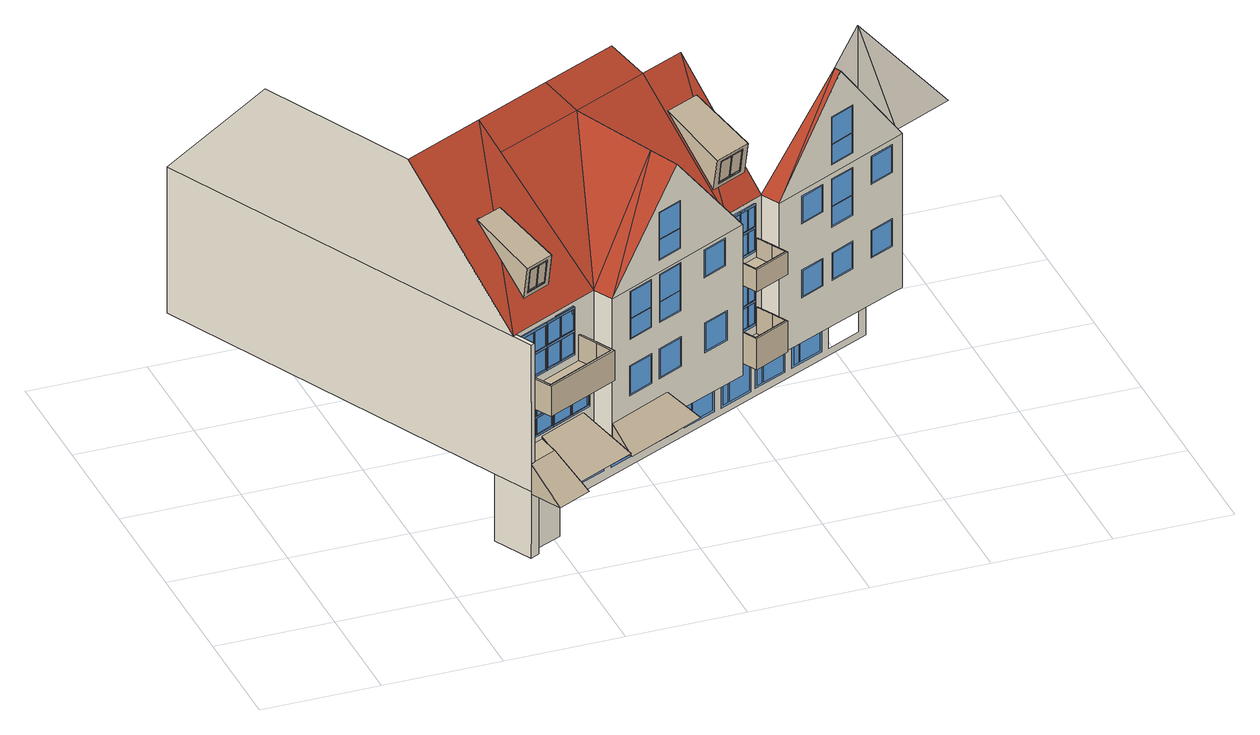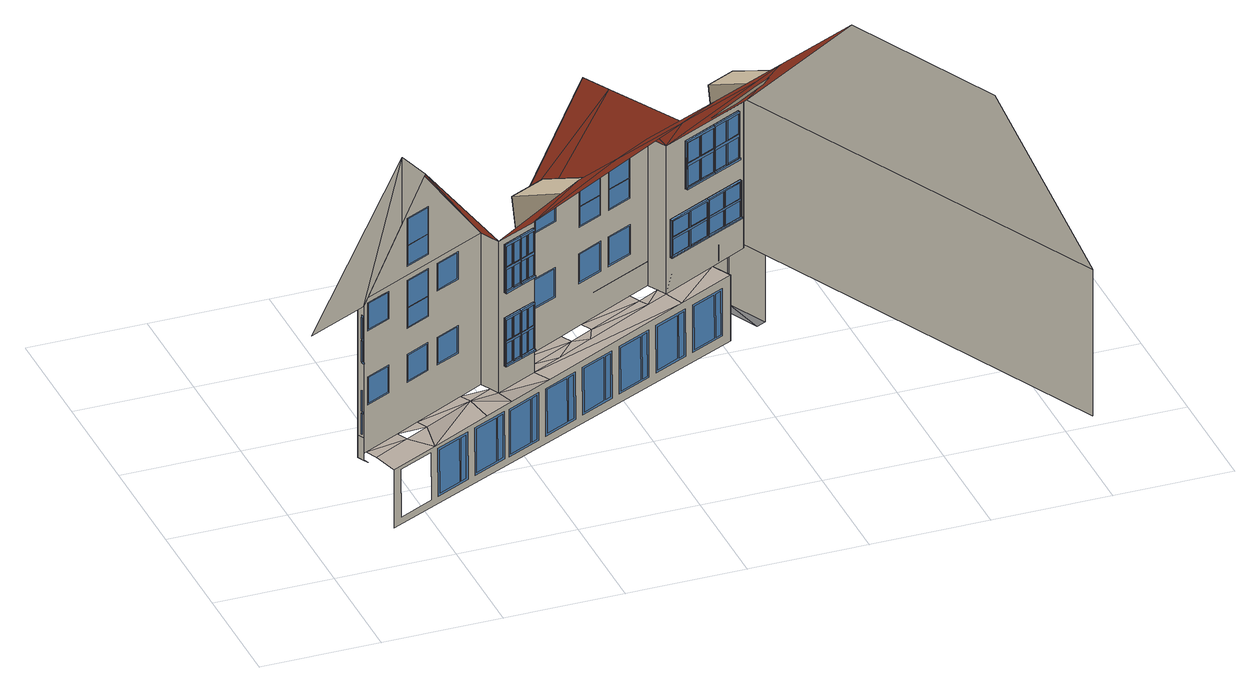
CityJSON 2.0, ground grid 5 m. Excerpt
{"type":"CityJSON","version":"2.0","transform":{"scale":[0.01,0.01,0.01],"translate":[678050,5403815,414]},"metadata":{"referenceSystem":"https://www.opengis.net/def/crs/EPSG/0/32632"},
"CityObjects":{
"building1":{"type":"Building","attributes":{"dataAvailable":"NotSufficient","measuredHeight":15.62},"children":["building1-1","building1-2","building1-3","building1-4","building1-5","building1-6","building1-7","building1-8"],"geometry":[{"type":"MultiSurface","lod":"3","boundaries":[[[0,1,2,3]],[[1,0,4,5,6,7,8]],[[9,6,5,10]],[[9,10,11]],[[1,8,12,13]],[[14,15,16,17]],[[7,18,12,8]],[[18,7,6,16]],[[18,16,15,14,13,12]],[[19,20,16,6,9]],[[11,21,19,9]],[[22,14,15,16]],[[23,24,25,26,27,28,29]],[[30,31,32,33]],[[34,35,36,37]],[[30,33,36,35]],[[31,30,38,39]],[[35,34,40,41]],[[42,43,44,45,46,47,48]],[[16,20,22]],[[49,50,51,52]],[[53,54,55,56]],[[49,52,55,54]],[[50,49,57,58]],[[54,53,59,60]],[[61,2,1]],[[21,22,20,19]],[[22,62,14]],[[35,63,64,36]],[[31,65,66,32]],[[30,67,63,35]],[[35,63,68,34]],[[31,65,67,30]],[[34,68,69,40]],[[30,67,70,38]],[[54,71,72,55]],[[50,73,74,51]],[[49,75,71,54]],[[54,71,76,53]],[[50,73,75,49]],[[53,76,77,59]],[[49,75,78,57]],[[76,53,56,79]],[[75,49,52,80]],[[73,50,58,81]],[[71,54,60,82]],[[68,34,37,83]],[[67,30,33,84]],[[65,31,39,85]],[[63,35,41,86]],[[87,88,46,45]],[[55,72,89,90,91,92,80,52]],[[93,94,27,26]],[[95,96,22,21]],[[73,75,80,74]],[[71,76,79,72]],[[76,71,82,77]],[[75,73,81,78]],[[80,92,97,74]],[[98,97,74,73]],[[99,89,72,71]],[[75,100,99,71]],[[89,72,79,101]],[[75,80,92,100]],[[76,79,101,102]],[[100,75,73,98]],[[76,71,99,102]],[[36,64,103,104,105,106,84,33]],[[100,98,97,92]],[[102,99,89,101]],[[98,100,107,108]],[[99,102,109,110]],[[111,112,91,90,113,101,79,56,55,52,51,42,48,114]],[[111,112,97,74,51,42,43,115]],[[65,67,84,66]],[[63,68,83,64]],[[68,63,86,69]],[[67,65,85,70]],[[84,106,116,66]],[[117,116,66,65]],[[118,103,64,63]],[[67,119,118,63]],[[103,64,83,120]],[[67,84,106,119]],[[68,83,120,121]],[[119,67,65,117]],[[68,63,118,121]],[[115,43,44,122]],[[122,44,45,87]],[[48,47,123,114]],[[119,117,116,106]],[[121,118,103,120]],[[123,47,46,88],[124,110,109,125],[107,126,127,108],[57,78,81,58],[82,60,59,77]],[[117,119,128,129]],[[118,121,130,131]],[[132,133,105,104,134,120,83,37,36,33,32,23,29,135]],[[132,133,116,66,32,23,24,136]],[[98,137,112,97]],[[99,138,90,89]],[[102,139,125,109]],[[100,140,126,107]],[[136,24,25,141]],[[141,25,26,93]],[[29,28,142,135]],[[142,28,27,94],[143,131,130,144],[128,145,146,129],[38,70,85,39],[86,41,40,69]],[[139,102,101,113]],[[140,100,92,91]],[[22,96,62]],[[139,102,99,138]],[[138,99,100,140]],[[140,100,98,137]],[[138,99,110,124]],[[137,98,108,127]],[[117,147,133,116]],[[118,148,104,103]],[[121,149,144,130]],[[119,150,145,128]],[[151,152,153]],[[149,121,120,134]],[[150,119,106,105]],[[149,121,118,148]],[[148,118,119,150]],[[150,119,117,147]],[[138,139,113,90]],[[137,140,91,112]],[[138,90,91,140]],[[148,118,131,143]],[[147,117,129,146]],[[140,137,127,126]],[[139,138,124,125]],[[153,62,151]],[[115,122,87,111]],[[87,88,123,114,111]],[[154,155,156,157]],[[158,159,160,161]],[[154,157,160,159]],[[155,154,162,163]],[[159,158,164,165]],[[96,95,151]],[[151,62,96]],[[148,149,134,104]],[[147,150,105,133]],[[148,104,105,150]],[[150,147,146,145]],[[149,148,143,144]],[[155,166,167,156]],[[159,168,169,160]],[[154,170,168,159]],[[159,168,171,158]],[[155,166,170,154]],[[158,171,172,164]],[[154,170,173,162]],[[136,141,93,132]],[[93,94,142,135,132]],[[174,175,176,177]],[[178,179,180,181]],[[174,177,180,179]],[[175,174,182,183]],[[179,178,184,185]],[[1,13,186]],[[170,154,157,187]],[[171,158,161,188]],[[168,159,165,189]],[[166,155,163,190]],[[191,192,193,194]],[[195,196,88,87]],[[160,169,197,198,199,200,187,157]],[[168,171,188,169]],[[166,170,187,167]],[[13,14,62,201,186],[202,203,27,28],[47,204,196,46]],[[170,166,190,173]],[[171,168,189,172]],[[187,200,205,167]],[[206,197,169,168]],[[207,205,167,166]],[[170,208,206,168]],[[197,169,188,209]],[[175,210,211,176]],[[179,212,213,180]],[[170,187,200,208]],[[171,188,209,214]],[[174,215,212,179]],[[179,212,216,178]],[[175,210,215,174]],[[208,170,166,207]],[[171,168,206,214]],[[178,216,217,184]],[[174,215,218,182]],[[208,207,205,200]],[[214,206,197,209]],[[207,208,219,220]],[[206,214,221,222]],[[223,224,199,198,225,209,188,161,160,157,156,111,114,226]],[[223,224,205,167,156,111,115,227]],[[1,186,228,61]],[[227,115,122,229]],[[229,122,87,195]],[[114,123,204,226]],[[204,123,88,196],[230,222,221,231],[219,232,233,220],[162,173,190,163],[189,165,164,172]],[[215,174,177,234]],[[216,178,181,235]],[[212,179,185,236]],[[210,175,183,237]],[[238,239,240,241],[194,193,192,191],[242,243,244,245]],[[206,246,198,197]],[[207,247,224,205]],[[214,248,231,221]],[[208,249,232,219]],[[250,203,94,93]],[[245,244,243,242]],[[248,214,209,225]],[[249,208,200,199]],[[246,206,208,249]],[[248,214,206,246]],[[249,208,207,247]],[[246,206,222,230]],[[247,207,220,233]],[[62,153,251]],[[180,213,252,253,254,255,234,177]],[[251,201,62]],[[212,216,235,213]],[[210,215,234,211]],[[215,210,237,218]],[[216,212,236,217]],[[234,255,256,211]],[[257,252,213,212]],[[258,256,211,210]],[[215,259,257,212]],[[252,213,235,260]],[[215,234,255,259]],[[216,235,260,261]],[[259,215,210,258]],[[216,212,257,261]],[[259,258,256,255]],[[261,257,252,260]],[[258,259,262,263]],[[257,261,264,265]],[[266,267,254,253,268,260,235,181,180,177,176,132,135,269]],[[266,267,256,211,176,132,136,270]],[[247,249,199,224]],[[246,248,225,198]],[[246,198,199,249]],[[249,247,233,232]],[[248,246,230,231]],[[195,229,227,223]],[[223,226,204,196,195]],[[270,136,141,271]],[[271,141,93,250]],[[135,142,202,269]],[[202,142,94,203],[272,265,264,273],[262,274,275,263],[182,218,237,183],[236,185,184,217]],[[257,276,253,252]],[[258,277,267,256]],[[261,278,273,264]],[[259,279,274,262]],[[278,261,260,268]],[[279,259,255,254]],[[276,257,259,279]],[[278,261,257,276]],[[279,259,258,277]],[[276,257,265,272]],[[277,258,263,275]],[[277,279,254,267]],[[276,278,268,253]],[[276,253,254,279]],[[279,277,275,274]],[[278,276,272,273]],[[250,271,270,266]],[[266,269,202,203,250]],[[280,281,282,283]],[[186,201,284,285,286,287]],[[288,289,290,291],[283,282,281,280],[292,293,294,295]],[[296,228,186]],[[284,201,297]],[[297,298,284]],[[295,294,293,292]],[[299,186,287]],[[300,61,228,296]],[[299,296,186]],[[301,302,303,304]],[[297,305,298]],[[306,307,298]],[[308,309,310,311]],[[312,313,314,315]],[[316,317,318,319],[311,310,309,308]],[[320,321,322,323],[301,304,303,302],[313,312,315,314]],[[324,325,326,327]],[[328,329,330,331],[327,326,325,324],[332,333,334,335]],[[335,334,333,332]],[[287,336,299]],[[337,336,287],[338,339,340,341]],[[298,305,306]],[[297,342,305]],[[343,344,345,346]],[[347,348,349,350]],[[351,352,353,354]],[[339,338,341,340],[343,346,345,344],[352,351,354,353]],[[355,356,357,358]],[[359,360,361,362],[347,350,349,348],[356,355,358,357]],[[363,364,365,366]],[[367,368,369,370],[366,365,364,363]],[[371,342,297,201,251,372]],[[373,374,375,376]],[[342,377,305]],[[378,296,299]],[[379,380,381,382],[376,375,374,373],[383,384,385,386]],[[386,385,384,383]],[[287,286,307,306,387,388,389,390,337],[319,318,317,316],[370,369,368,367],[391,392,393,394],[395,396,397,398],[361,360,359,362],[321,320,323,322]],[[399,300,296,400]],[[342,371,377]],[[372,251,401]],[[388,387,377]],[[337,378,299]],[[299,336,337]],[[402,388,377]],[[403,404,405,406]],[[407,408,409,410]],[[398,397,396,395],[410,409,408,407]],[[411,412,413,414]],[[400,296,378]],[[394,393,392,391],[414,413,412,411]],[[377,371,402]],[[152,415,416,417,418,419,401,251,153],[420,421,422,423],[424,425,426,427],[428,429,430,431],[432,433,434,435],[380,381,382,379],[329,330,331,328],[289,290,291,288],[239,240,241,238],[436,437,438,439]],[[435,432,433,434],[406,405,404,403],[440,441,442,443]],[[443,442,441,440]],[[371,372,444,402]],[[388,402,444]],[[444,372,390]],[[337,390,372,378]],[[445,446,447,448,449,450,451]],[[452,453,454,455,456,457,458]],[[459,460,461,462]],[[463,464,465,466]],[[459,462,465,464]],[[467,468,469,470]],[[471,472,473,474]],[[467,470,473,472]],[[460,459,475,476]],[[464,463,477,478]],[[468,467,479,480]],[[472,471,481,482]],[[483,400,378]],[[464,484,485,465]],[[460,486,487,461]],[[472,488,489,473]],[[468,490,491,469]],[[459,492,484,464]],[[464,484,493,463]],[[460,486,492,459]],[[467,494,488,472]],[[472,488,495,471]],[[468,490,494,467]],[[463,493,496,477]],[[459,492,497,475]],[[471,495,498,481]],[[467,494,499,479]],[[493,463,466,500]],[[492,459,462,501]],[[495,471,474,502]],[[494,467,470,503]],[[486,460,476,504]],[[484,464,478,505]],[[490,468,480,506]],[[488,472,482,507]],[[508,509,449,448]],[[510,511,456,455]],[[465,485,512,513,514,515,501,462]],[[516,372,401]],[[473,489,517,518,519,520,503,470]],[[486,492,501,487]],[[484,493,500,485]],[[490,494,503,491]],[[488,495,502,489]],[[501,515,521,487]],[[503,520,522,491]],[[493,484,505,496]],[[492,486,504,497]],[[512,485,500,523]],[[524,521,487,486]],[[525,512,485,484]],[[495,488,507,498]],[[494,490,506,499]],[[517,489,502,526]],[[527,522,491,490]],[[528,517,489,488]],[[492,529,525,484]],[[492,501,515,529]],[[493,500,523,530]],[[494,531,528,488]],[[494,503,520,531]],[[495,502,526,532]],[[529,492,486,524]],[[493,484,525,530]],[[531,494,490,527]],[[495,488,528,532]],[[529,524,521,515]],[[530,525,512,523]],[[531,527,522,520]],[[532,528,517,526]],[[524,529,533,534]],[[525,530,535,536]],[[527,531,537,538]],[[528,532,539,540]],[[541,542,514,513,543,523,500,466,465,462,461,445,451,544]],[[545,546,519,518,547,526,502,474,473,470,469,452,458,548]],[[541,542,521,487,461,445,446,549]],[[545,546,522,491,469,452,453,550]],[[549,446,447,551]],[[550,453,454,552]],[[551,447,448,508]],[[552,454,455,510]],[[451,450,553,544]],[[458,457,554,548]],[[553,450,449,509],[555,536,535,556],[533,557,558,534],[475,497,504,476],[505,478,477,496]],[[554,457,456,511],[559,540,539,560],[537,561,562,538],[479,499,506,480],[507,482,481,498]],[[524,563,542,521]],[[525,564,513,512]],[[527,565,546,522]],[[528,566,518,517]],[[530,567,556,535]],[[529,568,557,533]],[[532,569,560,539]],[[531,570,561,537]],[[567,530,523,543]],[[568,529,515,514]],[[569,532,526,547]],[[570,531,520,519]],[[567,530,525,564]],[[564,525,529,568]],[[568,529,524,563]],[[569,532,528,566]],[[566,528,531,570]],[[570,531,527,565]],[[564,525,536,555]],[[563,524,534,558]],[[566,528,540,559]],[[565,527,538,562]],[[571,572,573,574,575]],[[564,567,543,513]],[[563,568,514,542]],[[564,513,514,568]],[[566,569,547,518]],[[565,570,519,546]],[[566,518,519,570]],[[568,563,558,557]],[[567,564,555,556]],[[570,565,562,561]],[[569,566,559,560]],[[549,551,508,541]],[[550,552,510,545]],[[508,509,553,544,541]],[[510,511,554,548,545]],[[576,577,578,579]],[[580,581,582,583]],[[576,579,582,581]],[[584,585,586,587]],[[588,589,590,591]],[[584,587,590,589]],[[577,576,592,593]],[[581,580,594,595]],[[585,584,596,597]],[[589,588,598,599]],[[600,436,439,438,437],[571,575,574,573,572],[601,602,603,604]],[[577,605,606,578]],[[581,607,608,582]],[[585,609,610,586]],[[589,611,612,590]],[[576,613,607,581]],[[581,607,614,580]],[[577,605,613,576]],[[584,615,611,589]],[[589,611,616,588]],[[585,609,615,584]],[[580,614,617,594]],[[576,613,618,592]],[[588,616,619,598]],[[584,615,620,596]],[[613,576,579,621]],[[614,580,583,622]],[[615,584,587,623]],[[616,588,591,624]],[[607,581,595,625]],[[605,577,593,626]],[[611,589,599,627]],[[609,585,597,628]],[[629,630,509,508]],[[631,632,511,510]],[[378,633,483]],[[633,378,372,516],[449,450,634,630],[457,635,632,456]],[[582,608,636,637,638,639,621,579]],[[590,612,640,641,642,643,623,587]],[[607,614,622,608]],[[605,613,621,606]],[[611,616,624,612]],[[609,615,623,610]],[[621,639,644,606]],[[623,643,645,610]],[[613,605,626,618]],[[614,607,625,617]],[[646,636,608,607]],[[647,644,606,605]],[[636,608,622,648]],[[615,609,628,620]],[[616,611,627,619]],[[649,640,612,611]],[[650,645,610,609]],[[640,612,624,651]],[[613,652,646,607]],[[613,621,639,652]],[[614,622,648,653]],[[615,654,649,611]],[[615,623,643,654]],[[616,624,651,655]],[[652,613,605,647]],[[614,607,646,653]],[[654,615,609,650]],[[616,611,649,655]],[[652,647,644,639]],[[653,646,636,648]],[[654,650,645,643]],[[655,649,640,651]],[[647,652,656,657]],[[646,653,658,659]],[[650,654,660,661]],[[649,655,662,663]],[[664,665,638,637,666,648,622,583,582,579,578,541,544,667]],[[668,669,642,641,670,651,624,591,590,587,586,545,548,671]],[[664,665,644,606,578,541,549,672]],[[668,669,645,610,586,545,550,673]],[[672,549,551,674]],[[673,550,552,675]],[[674,551,508,629]],[[675,552,510,631]],[[544,553,634,667]],[[548,554,635,671]],[[634,553,509,630],[676,659,658,677],[656,678,679,657],[592,618,626,593],[625,595,594,617]],[[635,554,511,632],[680,663,662,681],[660,682,683,661],[596,620,628,597],[627,599,598,619]],[[646,684,637,636]],[[647,685,665,644]],[[649,686,641,640]],[[650,687,669,645]],[[401,419,516]],[[653,688,677,658]],[[652,689,678,656]],[[655,690,681,662]],[[654,691,682,660]],[[688,653,648,666]],[[689,652,639,638]],[[690,655,651,670]],[[691,654,643,642]],[[684,646,652,689]],[[688,653,646,684]],[[689,652,647,685]],[[686,649,654,691]],[[690,655,649,686]],[[691,654,650,687]],[[684,646,659,676]],[[685,647,657,679]],[[686,649,663,680]],[[687,650,661,683]],[[602,601,604,603]],[[685,689,638,665]],[[684,688,666,637]],[[684,637,638,689]],[[687,691,642,669]],[[686,690,670,641]],[[686,641,642,691]],[[689,685,679,678]],[[688,684,676,677]],[[691,687,683,682]],[[690,686,680,681]],[[629,674,672,664]],[[631,675,673,668]],[[664,667,634,630,629]],[[668,671,635,632,631]],[[633,516,692,693,694,695]],[[696,692,516]],[[697,698,699,700]],[[516,419,696]],[[419,418,696]],[[692,696,701]],[[702,633,695]],[[431,428,429,430],[700,699,698,697],[703,704,705,706]],[[706,705,704,703]],[[707,701,696]],[[418,417,696]],[[708,709,710,711]],[[712,713,714,715]],[[716,717,718,719],[711,710,709,708]],[[720,721,722,723],[715,714,713,712]],[[417,724,696]],[[725,726,727,728]],[[695,729,702]],[[730,729,695],[731,732,733,734]],[[427,424,425,426],[728,727,726,725],[735,736,737,738]],[[696,724,707]],[[738,737,736,735]],[[739,740,741,742]],[[743,744,745,746]],[[747,748,749,750]],[[751,752,753,754]],[[731,734,733,732],[739,742,741,740],[748,747,750,749]],[[755,756,757,758],[743,746,745,744],[752,751,754,753]],[[759,760,761,762]],[[763,764,765,766],[762,761,760,759]],[[417,767,724]],[[724,768,769,707]],[[770,702,771]],[[772,730,695,694,701,707,769,768,773,774,775],[776,777,778,779],[764,763,766,765],[757,756,755,758],[780,781,782,783,784],[719,718,717,716],[723,722,721,720]],[[729,730,785,771,702]],[[773,768,767]],[[417,416,786,767]],[[770,771,785]],[[787,788,789,790]],[[791,792,793,794]],[[777,776,779,778],[790,789,788,787]],[[780,783,782,781],[794,793,792,791]],[[767,786,773]],[[785,795,770]],[[774,796,797]],[[797,775,774]],[[798,772,775,797]],[[772,798,785,730]],[[799,800,801,802,803,804,805]],[[806,807,808,809]],[[810,811,812,813]],[[814,806,815,816]],[[809,817,818,819]],[[820,810,821,822]],[[813,823,824,825]]],"semantics":{"surfaces":[{"type":"WallSurface"},{"type":"GroundSurface"},{"type":"RoofSurface"},{"type":"Window"},{"type":"RoofSurface","klumMaterialClass":"Ceramic","klumMaterialIndex":"D201","materialUncertainty":0.3},{"type":"OuterCeilingSurface"}],"values":[0,0,0,1,0,0,0,0,0,0,1,2,3,3,3,3,3,3,3,2,3,3,3,3,3,4,0,2,3,3,3,3,3,3,3,3,3,3,3,3,3,3,3,3,3,3,3,3,3,3,3,3,3,0,3,3,3,3,3,3,3,3,3,3,3,3,3,3,3,3,3,3,3,3,3,3,3,3,3,3,3,3,3,3,3,3,3,3,3,3,3,3,3,3,3,3,3,3,3,3,3,3,3,3,3,3,3,2,3,3,3,3,3,3,3,3,3,0,3,3,3,3,3,3,3,3,3,3,3,3,0,3,3,3,3,3,3,3,0,0,3,3,3,3,3,3,3,3,3,3,3,3,3,3,3,3,3,3,3,0,3,3,3,3,3,3,3,3,3,0,3,3,3,3,3,3,3,3,3,3,3,3,3,3,3,3,3,3,3,3,3,3,3,3,4,3,3,3,3,3,3,3,3,3,3,3,3,3,3,3,3,3,3,3,3,3,3,5,3,5,3,3,3,3,3,3,3,3,3,3,3,3,3,3,3,3,3,3,3,3,3,3,3,3,3,3,3,3,3,3,3,3,3,3,3,3,3,3,3,3,3,3,3,3,3,3,3,3,3,0,3,4,5,5,3,4,4,4,3,5,5,3,3,3,3,3,3,3,4,0,5,5,3,3,3,3,3,3,3,3,5,3,5,4,3,3,0,4,5,5,5,4,4,5,3,3,3,3,4,3,5,0,3,3,5,5,5,0,3,3,3,3,3,3,3,3,3,3,3,3,4,3,3,3,3,3,3,3,3,3,3,3,3,3,3,3,3,3,3,3,3,3,3,3,3,3,5,3,3,3,3,3,3,3,3,3,3,3,3,3,3,3,3,3,3,3,3,3,3,3,3,3,3,3,3,3,3,3,3,3,3,3,3,3,3,3,3,3,3,3,3,3,3,3,3,3,3,3,3,3,3,3,3,3,3,3,3,3,3,3,3,3,3,3,3,3,3,3,3,3,3,3,3,3,3,3,3,3,3,3,3,3,3,3,3,3,3,3,3,3,3,3,3,3,3,3,3,3,3,3,3,3,3,3,3,3,3,3,3,3,3,3,3,3,3,3,4,0,3,3,3,3,3,3,3,3,3,3,3,3,3,3,3,3,3,3,3,3,3,3,3,3,3,3,3,3,3,3,3,3,3,3,3,3,3,3,3,3,3,3,3,3,3,3,3,3,3,3,3,3,5,3,3,3,3,3,3,3,3,3,3,3,3,3,3,3,3,3,3,3,3,3,3,3,3,3,3,3,3,3,3,3,3,3,0,5,3,5,5,5,2,3,3,5,5,3,3,3,3,5,3,2,0,3,5,3,3,3,3,3,3,3,3,3,5,5,0,0,4,5,5,0,3,3,3,3,5,0,5,5,0,0,3,3,3,3,3,3,3]}}]},
"building1-1":{"type":"BuildingInstallation","attributes":{"@cityeditor:layer":"Unclassified.LoD3","materialClass":"Metal","materialName":"Zinc","materialUncertainty":0.3},"parents":["building1"],"geometry":[{"type":"MultiSurface","lod":"3","boundaries":[[[826,827,18,7,828]],[[7,6,829,828]],[[830,831,18,827]],[[832,827,826]],[[830,827,832]],[[833,832,826]]]}]},
"building1-2":{"type":"BuildingInstallation","attributes":{"@cityeditor:layer":"Unclassified.LoD3"},"parents":["building1"],"geometry":[{"type":"MultiSurface","lod":"3","boundaries":[[[834,835,836]],[[837,838,839]],[[834,836,837,839]],[[840,841,842,843]],[[843,844,845,840]],[[846,842,841,847],[848,849,850,851]],[[852,843,842,846]],[[848,851,853,854]],[[855,853,854,856]],[[840,857,847,841]],[[851,850,855,853]],[[854,856,849,848]],[[858,859,860,861]],[[859,862,863,860]],[[858,864,862,859],[856,855,853,854]],[[844,865,866,845]],[[844,867,868,865]],[[869,870,871,872,873,866,865,868]],[[856,855,850,849]],[[874,845,866,873]],[[864,858,861,875]],[[876,877,878,879]],[[879,880,881,876]],[[882,883,884,885],[886,887,888,889]],[[885,884,890,891]],[[889,886,887,888]],[[888,887,869,870]],[[889,888,870,871]],[[872,886,889,871]],[[882,885,891,892]],[[857,852,846,847]],[[862,864,875,863]],[[883,882,892,893]],[[867,874,873,872,869,868]],[[869,887,886,872]],[[884,883,893,890]],[[879,878,894,880],[844,843,852,857,840,845,874,867]],[[890,893,860,863]],[[895,881,880,894]],[[838,835,834,839]],[[876,877,895,881],[861,860,893,892,891,890,863,875]],[[838,837,836,835],[895,877,876,881]],[[894,878,877,895]]]}]},
"building1-3":{"type":"BuildingInstallation","attributes":{"@cityeditor:layer":"Unclassified.LoD3","klumMaterialClass":"Plaster","klumMaterialIndex":"I202","materialUncertainty":0.3},"parents":["building1"],"geometry":[{"type":"MultiSurface","lod":"3","boundaries":[[[896,897,898,899]],[[897,900,901,898]],[[902,903,904,905,906]],[[907,908,909,910]],[[911,912,913,914]],[[906,905,915,916]],[[899,898,901,917,904,903,909,908,913,912,918,919]],[[920,905,904,917]],[[921,918,912,911]],[[910,909,903,902]],[[900,920,917,901]],[[916,915,919,918,921]],[[920,900,897,896,915,905]],[[915,896,899,919]],[[914,913,908,907]],[[902,906,916,921,911,914,907,910]]]}]},
"building1-4":{"type":"BuildingInstallation","attributes":{"@cityeditor:layer":"Unclassified.LoD3","materialClass":"Metal","materialName":"Zinc","materialUncertainty":0.3},"parents":["building1"],"geometry":[{"type":"MultiSurface","lod":"3","boundaries":[[[922,923,924,925]],[[923,922,926,833]],[[926,927,928,833]]]}]},
"building1-5":{"type":"BuildingInstallation","attributes":{"@cityeditor:layer":"Unclassified.LoD3","materialClass":"Metal","materialName":"Zinc","materialUncertainty":0.3},"parents":["building1"],"geometry":[{"type":"MultiSurface","lod":"3","boundaries":[[[929,930,931,932]],[[930,929,933,934]],[[933,935,936,934]]]}]},
"building1-6":{"type":"BuildingInstallation","attributes":{"@cityeditor:layer":"Unclassified.LoD3"},"parents":["building1"],"geometry":[{"type":"MultiSurface","lod":"3","boundaries":[[[937,938,939]],[[940,941,942]],[[937,939,940,942]],[[943,944,945,946]],[[946,947,948,943]],[[949,945,944,950],[951,952,953,954]],[[955,946,945,949]],[[951,954,956,957]],[[958,956,957,959]],[[943,960,950,944]],[[954,953,958,956]],[[957,959,952,951]],[[961,962,963,964]],[[962,965,966,963]],[[961,967,965,962],[959,958,956,957]],[[947,968,969,948]],[[947,970,971,968]],[[972,973,974,975,976,969,968,971]],[[959,958,953,952]],[[977,948,969,976]],[[967,961,964,978]],[[979,980,981,982]],[[982,983,984,979]],[[985,986,987,988],[989,990,991,992]],[[988,987,993,994]],[[992,989,990,991]],[[991,990,972,973]],[[992,991,973,974]],[[975,989,992,974]],[[985,988,994,995]],[[960,955,949,950]],[[965,967,978,966]],[[986,985,995,996]],[[970,977,976,975,972,971]],[[972,990,989,975]],[[987,986,996,993]],[[982,981,997,983],[947,946,955,960,943,948,977,970]],[[993,996,963,966]],[[998,984,983,997]],[[941,938,937,942]],[[979,980,998,984],[964,963,996,995,994,993,966,978]],[[941,940,939,938],[998,980,979,984]],[[997,981,980,998]]]}]},
"building1-7":{"type":"BuildingInstallation","attributes":{"@cityeditor:layer":"Unclassified.LoD3","klumMaterialClass":"Plaster","klumMaterialIndex":"I202","materialUncertainty":0.3},"parents":["building1"],"geometry":[{"type":"MultiSurface","lod":"3","boundaries":[[[999,1000,1001,1002]],[[1000,1003,1004,1001]],[[1005,1006,1007,1008,1009]],[[1010,1011,1012,1013]],[[1014,1015,1016,1017]],[[1009,1008,1018,1019]],[[1002,1001,1004,1020,1007,1006,1012,1011,1016,1015,1021,1022]],[[1023,1008,1007,1020]],[[1024,1021,1015,1014]],[[1013,1012,1006,1005]],[[1003,1023,1020,1004]],[[1019,1018,1022,1021,1024]],[[1023,1003,1000,999,1018,1008]],[[1018,999,1002,1022]],[[1017,1016,1011,1010]],[[1005,1009,1019,1024,1014,1017,1010,1013]]]}]},
"building1-8":{"type":"BuildingInstallation","attributes":{"@cityeditor:layer":"Unclassified.LoD3","klumMaterialClass":"Plaster","klumMaterialIndex":"I202","materialUncertainty":0.3},"parents":["building1"],"geometry":[{"type":"MultiSurface","lod":"3","boundaries":[[[1025,1026,1027,1028]],[[1026,1029,1030,1027]],[[1031,1032,1033,1034,1035]],[[1036,1037,1038,1039]],[[1040,1041,1042,1043]],[[1035,1034,1044,1045]],[[1028,1027,1030,1046,1033,1032,1038,1037,1042,1041,1047,1048]],[[1049,1034,1033,1046]],[[1050,1047,1041,1040]],[[1039,1038,1032,1031]],[[1029,1049,1046,1030]],[[1045,1044,1048,1047,1050]],[[1049,1029,1026,1025,1044,1034]],[[1044,1025,1028,1048]],[[1043,1042,1037,1036]],[[1031,1035,1045,1050,1040,1043,1036,1039]]]}]}
},
"vertices":[
[38,1883,1021],[828,248,1021],[588,743,1587],[262,1419,1587],[38,1883,365],[786,334,365],[869,163,365],[869,163,489],[869,163,1021],[869,163,65],[786,334,64],[825,353,64],[887,172,1021],[845,257,1021],[845,257,364],[869,208,364],[887,172,364],[845,239,364],[887,172,489],[908,182,64],[908,182,364],[894,211,64],[894,211,364],[858,273,518],[856,278,517],[856,278,511],[858,273,511],[862,266,511],[862,266,681],[858,273,681],[865,272,592],[865,272,518],[863,276,518],[863,276,592],[865,272,674],[865,272,600],[863,276,600],[863,276,674],[867,268,592],[867,268,518],[867,268,674],[867,268,600],[868,278,789],[866,283,788],[866,283,780],[868,278,780],[872,271,780],[872,271,996],[868,278,996],[874,276,883],[874,276,789],[872,280,789],[872,280,883],[874,276,987],[874,276,893],[872,280,893],[872,280,987],[876,272,883],[876,272,789],[876,272,987],[876,272,893],[944,915,1587],[1001,335,361],[943,311,600],[941,314,600],[943,311,518],[941,314,518],[943,311,592],[943,311,674],[944,307,674],[944,307,592],[932,305,893],[930,309,893],[932,305,789],[930,309,789],[932,305,883],[932,305,987],[934,301,987],[934,301,883],[930,309,987],[930,309,883],[934,301,789],[934,301,893],[941,314,674],[941,314,592],[944,307,518],[944,307,600],[996,342,780],[999,334,780],[934,311,893],[992,340,893],[992,340,883],[934,311,883],[1027,358,511],[1031,350,511],[1029,276,64],[1029,276,364],[934,311,789],[936,307,789],[936,307,893],[936,307,883],[934,311,987],[936,307,987],[945,317,600],[1023,355,600],[1023,355,592],[945,317,592],[938,303,883],[938,303,789],[938,303,987],[938,303,893],[996,342,789],[992,340,789],[992,340,987],[996,342,996],[994,346,788],[945,317,518],[947,313,518],[947,313,600],[947,313,592],[945,317,674],[947,313,674],[994,346,780],[999,334,996],[996,332,893],[996,332,987],[996,332,883],[996,332,789],[949,309,592],[949,309,518],[949,309,674],[949,309,600],[1027,358,518],[1023,355,518],[1023,355,674],[1027,358,681],[1025,362,517],[994,336,789],[994,336,893],[994,336,987],[994,336,883],[1025,362,511],[1031,350,681],[1027,348,600],[1027,348,674],[1027,348,592],[1027,348,518],[1025,352,518],[1025,352,600],[1025,352,674],[1025,352,592],[1001,334,64],[960,418,64],[960,418,361],[1001,340,883],[1001,340,789],[999,344,789],[999,344,883],[1001,340,987],[1001,340,893],[999,344,893],[999,344,987],[1003,336,883],[1003,336,789],[1003,336,987],[1003,336,893],[1066,372,789],[1064,376,789],[1066,372,893],[1064,376,893],[1066,372,883],[1066,372,987],[1068,368,987],[1068,368,883],[1034,356,592],[1034,356,518],[1032,360,518],[1032,360,592],[1034,356,674],[1034,356,600],[1032,360,600],[1032,360,674],[1036,352,592],[1036,352,518],[1036,352,674],[1036,352,600],[1238,453,1021],[1064,376,883],[1064,376,987],[1068,368,893],[1068,368,789],[1035,454,311],[1033,453,117],[1010,442,117],[1011,442,311],[1137,412,780],[1141,405,780],[1068,378,893],[1133,411,893],[1133,411,883],[1068,378,883],[1238,453,357],[1218,443,681],[1218,443,511],[1141,405,996],[1068,378,789],[1070,374,893],[1070,374,789],[1070,374,883],[1068,378,987],[1120,399,518],[1118,403,518],[1120,399,600],[1118,403,600],[1070,374,987],[1120,399,592],[1120,399,674],[1122,395,674],[1122,395,592],[1072,370,883],[1072,370,789],[1072,370,987],[1072,370,893],[1137,412,789],[1133,411,789],[1133,411,987],[1137,412,996],[1135,417,788],[1000,826,1479],[1135,417,780],[1137,403,893],[1137,403,987],[1137,403,883],[1137,403,789],[1118,403,592],[1118,403,674],[1122,395,600],[1122,395,518],[1151,510,320],[1150,509,106],[1001,437,107],[1002,438,321],[1043,457,117],[1141,505,116],[1142,505,310],[1044,458,311],[1135,407,893],[1135,407,789],[1135,407,987],[1135,407,883],[1214,451,511],[1204,535,356],[1123,406,600],[1209,449,600],[1209,449,592],[1123,406,592],[1123,406,518],[1125,402,600],[1125,402,518],[1125,402,592],[1123,406,674],[1125,402,674],[1127,398,592],[1127,398,518],[1127,398,674],[1127,398,600],[1214,451,518],[1209,449,518],[1209,449,674],[1214,451,681],[1212,455,517],[1212,455,511],[1213,441,600],[1213,441,674],[1213,441,592],[1213,441,518],[1211,445,600],[1211,445,518],[1211,445,674],[1211,445,592],[1220,543,311],[1218,542,117],[1195,531,117],[1196,531,311],[1257,416,357],[1263,404,357],[1281,368,357],[1281,368,1021],[1336,599,320],[1335,598,106],[1186,526,107],[1187,527,321],[1227,546,117],[1326,594,116],[1327,594,310],[1229,547,311],[1381,1011,1479],[1328,498,355],[1349,461,355],[1550,660,1463],[1280,1078,1587],[1377,416,887],[1475,466,887],[1475,466,1004],[1377,416,1004],[1593,583,350],[1617,536,350],[1373,414,355],[1375,416,670],[1375,416,548],[1475,466,548],[1475,466,670],[1475,466,883],[1377,416,883],[1377,416,799],[1475,466,799],[1481,468,676],[1369,413,676],[1369,413,541],[1481,468,541],[1373,415,1009],[1373,415,793],[1479,467,793],[1479,467,1009],[1405,632,308],[1403,631,114],[1380,620,114],[1381,620,308],[1521,688,317],[1519,687,103],[1371,615,104],[1372,616,318],[1412,635,114],[1510,683,113],[1512,683,307],[1414,636,308],[1611,534,1458],[1942,699,1021],[1520,488,1073],[1520,488,1289],[1626,541,1289],[1626,541,1073],[1621,645,349],[1523,490,1167],[1622,539,1167],[1622,539,1284],[1523,490,1284],[1525,491,887],[1624,540,887],[1624,540,1004],[1525,491,1004],[1622,539,1163],[1523,490,1163],[1523,490,1079],[1622,539,1079],[1624,540,883],[1525,491,883],[1525,491,799],[1624,540,799],[1522,489,1009],[1522,489,793],[1628,542,793],[1628,542,1009],[1526,491,670],[1526,491,548],[1626,541,548],[1626,541,670],[1632,544,676],[1520,488,676],[1520,488,541],[1632,544,541],[1776,722,345],[1907,788,343],[1589,721,306],[1588,720,112],[1565,709,112],[1566,709,306],[1695,634,348],[1907,788,1019],[1706,777,315],[1704,776,101],[1556,704,102],[1557,705,316],[1597,724,112],[1695,772,111],[1697,772,305],[1598,725,306],[1719,588,349],[1909,682,345],[1938,697,344],[1942,699,344],[1863,659,541],[1751,604,541],[1751,604,676],[1863,659,676],[1854,655,880],[1748,602,880],[1748,602,1005],[1854,655,1005],[1612,1238,1587],[1713,1171,1479],[1866,854,341],[1885,729,344],[1774,810,302],[1773,809,108],[1749,798,108],[1751,798,303],[1754,605,999],[1754,605,886],[1848,652,886],[1848,652,999],[1757,607,670],[1757,607,548],[1857,656,548],[1857,656,670],[2651,1232,64],[2651,1232,324],[2445,1133,328],[2184,1007,334],[2058,946,337],[2466,1143,96],[2468,1144,310],[2617,1215,309],[2615,1215,95],[2430,1126,96],[2281,1054,97],[2283,1055,311],[2432,1126,310],[2245,1037,97],[2097,965,99],[2098,966,312],[2247,1037,311],[1889,865,97],[1740,793,99],[1742,794,312],[1891,866,311],[1925,882,95],[1925,882,312],[2074,954,309],[2074,954,95],[1782,813,108],[1880,861,107],[1881,861,302],[1783,814,302],[1915,744,343],[1909,799,458],[1907,803,456],[1907,803,449],[1909,799,449],[1913,791,449],[1913,791,664],[1909,799,664],[1909,799,788],[1907,803,787],[1907,803,779],[1909,799,779],[1913,791,779],[1913,791,995],[1909,799,995],[1913,795,552],[1913,795,458],[1911,799,458],[1911,799,552],[1913,795,655],[1913,795,561],[1911,799,561],[1911,799,655],[1913,796,882],[1913,796,788],[1911,800,788],[1911,800,882],[1913,796,986],[1913,796,892],[1911,800,892],[1911,800,986],[1915,792,552],[1915,792,458],[1915,792,655],[1915,792,561],[1915,792,882],[1915,792,788],[1915,792,986],[1915,792,892],[1905,1264,1479],[1945,811,561],[1943,815,561],[1945,811,458],[1943,815,458],[1945,811,892],[1943,815,892],[1945,811,788],[1943,815,788],[1945,811,552],[1945,811,655],[1945,811,882],[1945,811,986],[1947,807,655],[1947,807,552],[1947,808,986],[1947,808,882],[1943,815,655],[1943,815,552],[1943,815,986],[1943,815,882],[1947,807,458],[1947,807,561],[1947,808,788],[1947,808,892],[1978,833,449],[1982,825,449],[1978,833,779],[1982,825,779],[1944,816,561],[1976,832,561],[1976,832,552],[1944,816,552],[2086,877,341],[1945,816,892],[1977,832,892],[1977,832,882],[1945,816,882],[1944,816,458],[1945,816,788],[1944,816,655],[1946,812,458],[1946,812,561],[1945,816,986],[1947,812,788],[1947,812,892],[1946,812,552],[1946,812,655],[1947,812,882],[1947,812,986],[1948,808,552],[1948,808,458],[1948,808,655],[1948,808,561],[1949,808,882],[1949,808,788],[1949,808,986],[1949,808,892],[1978,833,458],[1976,832,458],[1976,832,655],[1978,833,664],[1978,833,788],[1977,832,788],[1977,832,986],[1978,833,995],[1976,837,456],[1976,837,787],[1976,837,449],[1976,837,779],[1982,825,664],[1982,825,995],[1980,824,561],[1980,824,655],[1980,824,552],[1980,824,458],[1981,824,892],[1981,824,986],[1981,824,882],[1981,824,788],[1978,828,458],[1978,828,561],[1979,828,788],[1979,828,892],[1978,828,655],[1978,828,552],[1979,828,986],[1979,828,882],[1958,898,105],[1958,898,299],[1958,898,301],[1934,887,302],[1934,887,105],[1982,830,552],[1982,830,458],[1980,834,458],[1980,834,552],[1982,830,655],[1982,830,561],[1980,834,561],[1980,834,655],[1982,830,882],[1982,830,788],[1980,834,788],[1980,834,882],[1982,830,986],[1982,830,892],[1980,834,892],[1980,834,986],[1984,826,552],[1984,826,458],[1984,826,655],[1984,826,561],[1984,826,882],[1984,826,788],[1984,826,986],[1984,826,892],[1925,882,309],[1967,902,105],[1967,902,301],[2065,950,299],[2065,950,105],[2018,848,458],[2016,852,458],[2018,848,561],[2016,852,561],[2018,848,788],[2016,852,788],[2018,848,892],[2016,852,892],[2018,848,552],[2018,848,655],[2018,848,882],[2018,848,986],[2020,844,655],[2020,844,552],[2020,844,986],[2020,844,882],[2016,852,552],[2016,852,655],[2016,852,882],[2016,852,986],[2020,844,561],[2020,844,458],[2020,844,892],[2020,844,788],[2055,871,449],[2059,863,449],[2055,871,779],[2059,864,779],[2086,877,1021],[2059,863,664],[2059,864,995],[2018,853,561],[2053,870,561],[2053,870,552],[2018,853,552],[2018,853,892],[2053,870,892],[2053,870,882],[2018,853,882],[2018,853,458],[2018,853,788],[2020,849,561],[2020,849,458],[2018,853,655],[2020,849,892],[2020,849,788],[2018,853,986],[2020,849,552],[2020,849,655],[2020,849,882],[2020,849,986],[2022,845,552],[2022,845,458],[2022,845,655],[2022,845,561],[2022,845,882],[2022,845,788],[2022,845,986],[2022,845,892],[2055,871,458],[2053,870,458],[2053,870,655],[2055,871,664],[2055,871,788],[2053,870,788],[2053,870,986],[2055,871,995],[2053,875,456],[2053,876,787],[2053,875,449],[2053,876,779],[2057,862,561],[2057,862,655],[2057,862,552],[2057,862,458],[2057,862,892],[2057,862,986],[2057,862,882],[2057,862,788],[2055,866,561],[2055,866,458],[2055,867,892],[2055,867,788],[2055,866,655],[2055,866,552],[2055,867,986],[2055,867,882],[2105,839,341],[2110,828,341],[2128,792,341],[2128,792,1021],[2207,890,339],[2131,981,302],[2129,981,108],[2106,969,108],[2107,970,303],[2230,843,339],[2427,977,1458],[2138,985,108],[2236,1032,107],[2238,1033,302],[2140,986,302],[2451,953,335],[2249,852,990],[2249,852,877],[2343,900,877],[2343,900,990],[2249,852,658],[2249,852,545],[2343,900,545],[2343,900,658],[2349,902,996],[2243,850,996],[2243,850,871],[2349,902,871],[2349,902,664],[2243,850,664],[2243,850,539],[2349,902,539],[2427,1000,334],[2315,1070,301],[2314,1070,107],[2291,1058,107],[2292,1059,301],[2440,948,1458],[2752,1104,1021],[2394,925,1275],[2500,978,1275],[2500,978,1059],[2394,925,1059],[2323,1074,107],[2421,1121,106],[2423,1122,300],[2324,1075,301],[2397,926,1153],[2496,976,1153],[2496,976,1270],[2397,926,1270],[2397,926,874],[2496,976,874],[2496,976,991],[2397,926,991],[2496,976,1149],[2397,926,1149],[2397,926,1065],[2496,976,1065],[2496,976,870],[2397,926,870],[2397,926,786],[2496,976,786],[2394,925,996],[2394,925,780],[2500,978,780],[2500,978,996],[2402,929,658],[2402,929,545],[2496,976,545],[2496,976,658],[2502,979,664],[2396,926,664],[2396,926,539],[2502,979,539],[2529,1051,331],[2553,1004,333],[2539,997,333],[2544,1035,1591],[2544,1035,1294],[2752,1104,430],[2709,1082,330],[2749,1102,329],[2752,1104,329],[2596,1026,664],[2701,1078,664],[2701,1078,539],[2596,1026,539],[2701,1078,996],[2701,1078,871],[2596,1026,871],[2596,1026,996],[2620,1038,996],[2739,1133,1021],[2685,1129,328],[2601,1028,658],[2601,1028,545],[2696,1075,545],[2696,1075,658],[2601,1028,990],[2601,1028,877],[2696,1075,877],[2696,1075,990],[3003,1263,1021],[2726,1149,327],[2739,1133,328],[2739,1133,430],[2745,1146,780],[2743,1150,778],[2743,1150,771],[2745,1146,771],[2749,1138,771],[2749,1138,987],[2745,1146,987],[2749,1143,874],[2747,1147,874],[2747,1147,883],[2749,1143,883],[2749,1143,547],[2747,1147,547],[2747,1147,556],[2749,1143,556],[2749,1143,780],[2751,1139,874],[2751,1139,780],[2749,1143,977],[2751,1139,977],[2751,1139,883],[2749,1143,453],[2751,1139,547],[2751,1139,453],[2749,1143,650],[2751,1139,650],[2751,1139,556],
[1084,102,353],[989,222,489],[936,28,353],[869,163,353],[974,321,489],[845,257,489],[1007,256,453],[1062,146,373],
[812,595,1351],[921,377,1097],[929,361,1238],[1053,423,1238],[1045,439,1097],[927,653,1351],[980,415,1120],[981,412,1120],[987,401,1221],[985,403,1222],[984,402,1222],[979,414,1120],[1028,421,1222],[1022,433,1120],[1021,432,1125],[983,413,1124],[988,402,1217],[1026,421,1217],[1027,423,1222],[1028,417,1217],[1024,427,1124],[990,398,1216],[985,408,1124],[1021,435,1120],[1025,428,1119],[984,408,1119],[985,406,1119],[1026,426,1119],[989,396,1221],[990,394,1220],[1030,417,1221],[985,400,1221],[980,412,1120],[943,382,1221],[944,380,1221],[944,380,1216],[984,400,1217],[979,411,1124],[939,391,1124],[939,391,1119],[938,394,1119],[1031,414,1221],[946,372,1223],[940,384,1115],[936,393,1116],[941,381,1224],[1028,424,1225],[1032,415,1224],[941,387,1119],[982,407,1119],[987,396,1221],[946,375,1220],[942,387,1123],[946,376,1216],[986,396,1216],[981,406,1124],[989,393,1220],[947,373,1220],[942,384,1118],[983,405,1119],[1022,436,1117],[1027,427,1116],
[1201,329,747],[1234,263,747],[1234,263,862],[1201,329,862],[929,110,747],[929,110,862],[845,257,727],[845,257,862],[853,261,862],[853,261,747],[853,261,727],[925,96,727],[925,96,862],[887,172,862],[887,172,727],[1210,333,727],[1210,333,862],[1248,257,862],[1248,257,727],[1159,414,747],[1159,414,727],[896,176,862],[1167,418,862],[1159,414,862],[896,176,747],[1167,418,727],
[1184,426,501],[1322,275,373],[1233,453,373],[1228,450,388],[974,321,501],[973,323,388],[973,323,373],
[1560,507,464],[1673,447,358],[1626,541,358],[1618,537,370],[1281,368,464],[1327,275,358],[1281,368,370],[1281,368,358],
[1777,1073,1355],[1883,857,1098],[1891,839,1238],[2048,916,1238],[2040,934,1098],[1923,1144,1355],[1959,902,1120],[1960,900,1120],[1966,887,1221],[1965,889,1222],[1963,888,1222],[1958,901,1120],[2018,912,1222],[2012,925,1120],[2011,924,1125],[1962,900,1124],[1968,888,1217],[2016,912,1217],[2017,914,1222],[2018,907,1217],[2013,920,1124],[1970,884,1216],[1965,896,1124],[2011,928,1121],[2014,921,1120],[1963,896,1119],[1964,893,1119],[2015,918,1119],[1968,882,1221],[1969,880,1220],[2020,908,1221],[1964,886,1221],[1959,899,1120],[1911,863,1221],[1912,861,1221],[1912,861,1216],[1962,886,1217],[1957,898,1124],[1907,873,1124],[1907,874,1119],[1906,876,1120],[2021,905,1221],[1914,852,1223],[1908,867,1115],[1903,875,1116],[1909,861,1225],[2019,915,1225],[2023,906,1224],[1908,869,1119],[1961,895,1119],[1966,882,1221],[1914,856,1220],[1910,869,1123],[1915,857,1216],[1965,881,1216],[1960,893,1124],[1968,879,1220],[1915,854,1220],[1909,867,1118],[1962,892,1119],[2013,929,1117],[2017,920,1116],
[2099,788,412],[2128,730,412],[2128,730,531],[2099,788,531],[1979,655,412],[1979,655,531],[1907,788,392],[1907,788,531],[1912,790,531],[1912,790,412],[1912,790,392],[1979,644,392],[1979,644,531],[1945,712,531],[1945,712,392],[2103,790,392],[2103,790,531],[2137,722,531],[2137,722,392],[2061,864,412],[2061,864,392],[1949,714,531],[2065,866,531],[2061,864,531],[1949,714,412],[2065,866,392],
[2098,788,755],[2128,730,755],[2128,730,841],[2098,788,841],[1979,655,755],[1979,655,841],[1907,788,741],[1907,788,841],[1912,790,841],[1912,790,755],[1912,790,741],[1979,644,741],[1979,644,841],[1945,712,841],[1945,712,741],[2103,791,741],[2103,791,841],[2137,722,841],[2137,722,741],[2061,864,755],[2061,864,741],[1949,714,841],[2065,866,841],[2061,864,841],[1949,714,755],[2065,866,741]
]}
